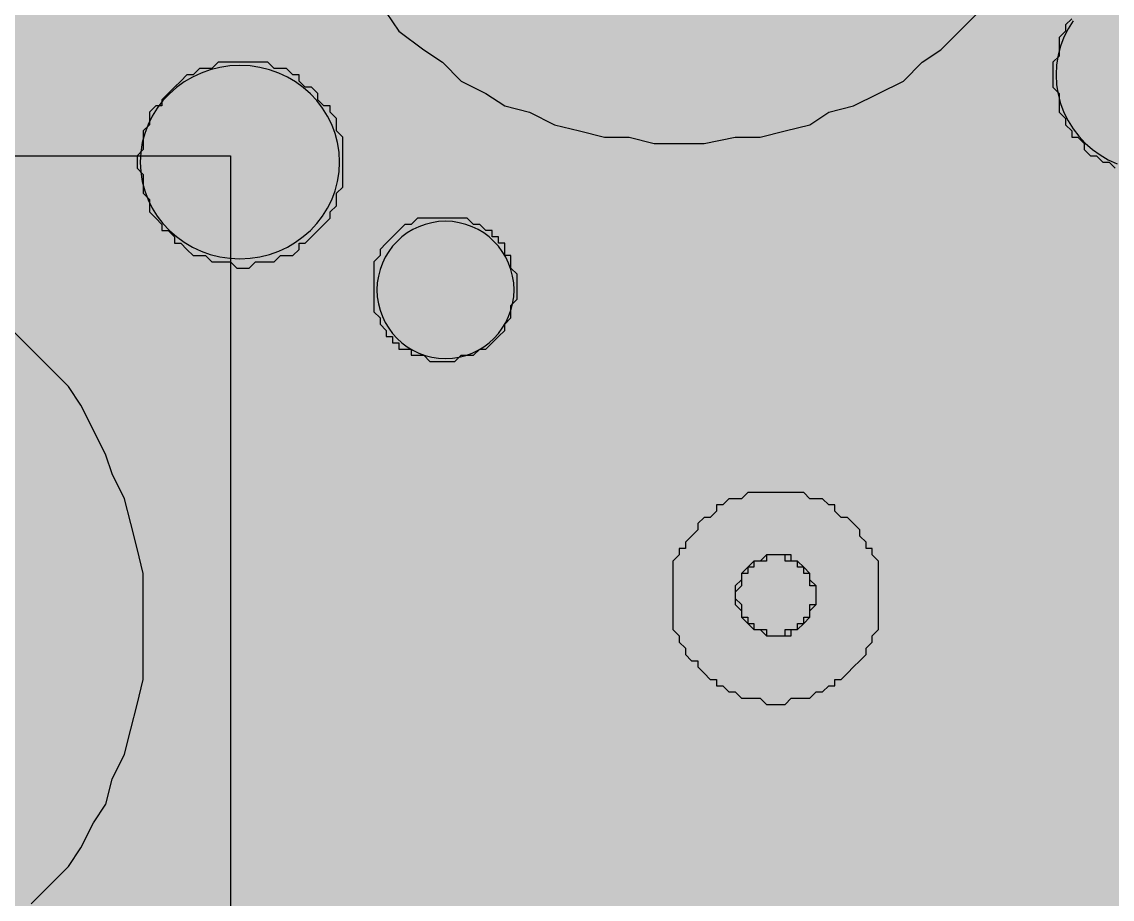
# Model space of a CAD drawing. Extents: x 0 to 810, y -8 to 614.
# Drawn here: x 78.3 to 99.3, y 245.21 to 262.1 of the extents above; entities that cross this region are included whole.
import ezdxf

# ---------------------------------------------------------------- set-up
doc = ezdxf.new("R2010")
doc.units = 0
doc.header["$MEASUREMENT"] = 0
doc.layers.add('Line', color=1, linetype='CONTINUOUS')
doc.layers.add('Poly', color=3, linetype='CONTINUOUS')

msp = doc.modelspace()

# ---------------------------------------------------------------- hatches: boundary and pattern name
at = {"layer": 'Poly', "true_color": 0xffffff}
for points in [[(118.92, 276.92), (118.92, 190.28), (63.96, 190.28)], [(118.92, 276.92), (63.96, 190.28), (63.96, 276.92)], [(98.88, 267.68), (98.88, 268.16), (98.76, 268.64), (98.76, 269.12), (98.64, 269.6), (98.52, 270.08), (98.28, 270.56), (98.16, 271.04), (97.92, 271.4), (97.68, 271.88), (97.32, 272.24), (97.08, 272.72), (96.72, 273.08), (96.36, 273.44), (96, 273.68), (95.64, 274.04), (95.28, 274.28), (94.8, 274.52), (94.32, 274.76), (93.84, 275), (93.48, 275.12), (93, 275.24), (92.52, 275.36), (92.04, 275.48), (91.44, 275.48), (90.96, 275.48), (90.48, 275.48), (90, 275.48), (89.52, 275.36), (89.04, 275.24), (88.56, 275.12), (88.08, 275), (87.6, 274.76), (87.24, 274.52), (86.76, 274.28), (86.4, 274.04), (86.04, 273.68), (85.56, 273.44), (85.32, 273.08), (84.96, 272.72), (84.6, 272.24), (84.36, 271.88), (84.12, 271.4), (83.88, 271.04), (83.64, 270.56), (83.52, 270.08), (83.4, 269.6), (83.28, 269.12), (83.16, 268.64), (83.16, 268.16), (83.16, 267.68), (83.16, 267.2), (83.16, 266.72), (83.28, 266.12), (83.4, 265.64), (83.52, 265.16), (83.64, 264.8), (83.88, 264.32), (84.12, 263.84), (84.36, 263.48), (84.6, 263), (84.96, 262.64), (85.32, 262.28), (85.56, 261.92), (86.04, 261.56), (86.4, 261.32), (86.76, 260.96), (87.24, 260.72), (87.6, 260.48), (88.08, 260.36), (88.56, 260.12), (89.04, 260), (89.52, 259.88), (90, 259.88), (90.48, 259.76), (90.96, 259.76), (91.44, 259.76), (92.04, 259.88), (92.52, 259.88), (93, 260), (93.48, 260.12), (93.84, 260.36), (94.32, 260.48), (94.8, 260.72), (95.28, 260.96), (95.64, 261.32), (96, 261.56), (96.36, 261.92), (96.72, 262.28), (97.08, 262.64), (97.32, 263), (97.68, 263.48), (97.92, 263.84), (98.16, 264.32), (98.28, 264.8), (98.52, 265.16), (98.64, 265.64), (98.76, 266.12), (98.76, 266.72), (98.88, 267.2)], [(98.16, 261.08), (98.16, 260.96), (98.16, 260.84), (98.28, 260.72), (98.28, 260.6), (98.28, 260.48), (98.28, 260.36), (98.4, 260.24), (98.4, 260.12), (98.52, 260), (98.52, 259.88), (98.64, 259.88), (98.76, 259.76), (98.76, 259.64), (98.88, 259.52), (99, 259.52), (99.12, 259.4), (99.24, 259.4), (99.36, 259.28), (99.48, 259.28), (99.6, 259.16), (99.72, 259.16), (99.84, 259.16), (99.96, 259.16), (100.08, 259.16), (100.2, 259.16), (100.32, 259.16), (100.44, 259.16), (100.56, 259.16), (100.68, 259.16), (100.8, 259.16), (100.92, 259.28), (101.04, 259.28), (101.16, 259.4), (101.28, 259.52), (101.4, 259.52), (101.52, 259.64), (101.64, 259.76), (101.64, 259.88), (101.76, 259.88), (101.88, 260), (101.88, 260.12), (102, 260.24), (102, 260.36), (102, 260.48), (102.12, 260.6), (102.12, 260.72), (102.12, 260.84), (102.12, 260.96), (102.12, 261.08), (102.12, 261.2), (102.12, 261.32), (102.12, 261.44), (102.12, 261.56), (102, 261.68), (102, 261.8), (102, 261.92), (101.88, 262.04), (101.88, 262.16), (101.76, 262.28), (101.64, 262.28), (101.64, 262.4), (101.52, 262.52), (101.4, 262.64), (101.28, 262.64), (101.16, 262.76), (101.04, 262.88), (100.92, 262.88), (100.8, 263), (100.68, 263), (100.56, 263), (100.44, 263), (100.32, 263), (100.2, 263), (100.08, 263), (99.96, 263), (99.84, 263), (99.72, 263), (99.6, 263), (99.48, 262.88), (99.36, 262.88), (99.24, 262.76), (99.12, 262.76), (99, 262.64), (98.88, 262.64), (98.76, 262.52), (98.76, 262.4), (98.64, 262.28), (98.52, 262.28), (98.52, 262.16), (98.4, 262.04), (98.4, 261.92), (98.28, 261.8), (98.28, 261.68), (98.28, 261.56), (98.28, 261.44), (98.16, 261.32), (98.16, 261.2)], [(80.52, 259.4), (80.52, 259.28), (80.64, 259.16), (80.64, 259.04), (80.64, 258.92), (80.64, 258.8), (80.76, 258.68), (80.76, 258.56), (80.76, 258.44), (80.88, 258.32), (81, 258.2), (81, 258.08), (81.12, 258.08), (81.24, 257.96), (81.24, 257.84), (81.36, 257.84), (81.48, 257.72), (81.6, 257.6), (81.72, 257.6), (81.84, 257.6), (81.96, 257.48), (82.08, 257.48), (82.2, 257.48), (82.32, 257.48), (82.44, 257.36), (82.56, 257.36), (82.68, 257.36), (82.8, 257.48), (82.92, 257.48), (83.04, 257.48), (83.16, 257.48), (83.28, 257.6), (83.4, 257.6), (83.52, 257.6), (83.64, 257.72), (83.64, 257.84), (83.76, 257.84), (83.88, 257.96), (84, 258.08), (84.12, 258.2), (84.24, 258.32), (84.24, 258.44), (84.36, 258.56), (84.36, 258.68), (84.36, 258.8), (84.48, 258.92), (84.48, 259.04), (84.48, 259.16), (84.48, 259.28), (84.48, 259.4), (84.48, 259.52), (84.48, 259.64), (84.48, 259.76), (84.48, 259.88), (84.36, 260), (84.36, 260.12), (84.36, 260.24), (84.24, 260.36), (84.24, 260.48), (84.12, 260.48), (84, 260.6), (84, 260.72), (83.88, 260.84), (83.76, 260.84), (83.64, 260.96), (83.64, 261.08), (83.52, 261.08), (83.4, 261.2), (83.28, 261.2), (83.16, 261.2), (83.04, 261.32), (82.92, 261.32), (82.8, 261.32), (82.68, 261.32), (82.56, 261.32), (82.44, 261.32), (82.32, 261.32), (82.2, 261.32), (82.08, 261.32), (81.96, 261.2), (81.84, 261.2), (81.72, 261.2), (81.6, 261.08), (81.48, 261.08), (81.36, 260.96), (81.24, 260.84), (81.12, 260.72), (81, 260.6), (81, 260.48), (80.88, 260.48), (80.76, 260.36), (80.76, 260.24), (80.76, 260.12), (80.64, 260), (80.64, 259.88), (80.64, 259.76), (80.64, 259.64), (80.52, 259.52)], [(58.92, 240.32), (58.92, 259.52), (82.32, 259.52)], [(58.92, 240.32), (82.32, 259.52), (82.32, 240.32)], [(80.64, 250.4), (80.64, 251), (80.64, 251.48), (80.52, 251.96), (80.4, 252.44), (80.28, 252.92), (80.04, 253.4), (79.92, 253.76), (79.68, 254.24), (79.44, 254.72), (79.2, 255.08), (78.84, 255.44), (78.48, 255.8), (78.12, 256.16), (77.76, 256.52), (77.4, 256.88), (77.04, 257.12), (76.56, 257.36), (76.08, 257.6), (75.72, 257.72), (75.24, 257.96), (74.76, 258.08), (74.28, 258.2), (73.8, 258.32), (73.32, 258.32), (72.72, 258.32), (72.24, 258.32), (71.76, 258.32), (71.28, 258.2), (70.8, 258.08), (70.32, 257.96), (69.84, 257.72), (69.48, 257.6), (69, 257.36), (68.52, 257.12), (68.16, 256.88), (67.8, 256.52), (67.44, 256.16), (67.08, 255.8), (66.72, 255.44), (66.36, 255.08), (66.12, 254.72), (65.88, 254.24), (65.64, 253.76), (65.4, 253.4), (65.28, 252.92), (65.16, 252.44), (65.04, 251.96), (64.92, 251.48), (64.92, 251), (64.92, 250.4), (64.92, 249.92), (64.92, 249.44), (65.04, 248.96), (65.16, 248.48), (65.28, 248), (65.4, 247.52), (65.64, 247.04), (65.88, 246.68), (66.12, 246.2), (66.36, 245.84), (66.72, 245.48), (67.08, 245.12), (67.44, 244.76), (67.8, 244.4), (68.16, 244.04), (68.52, 243.8), (69, 243.56), (69.48, 243.32), (69.84, 243.08), (70.32, 242.96), (70.8, 242.84), (71.28, 242.72), (71.76, 242.6), (72.24, 242.6), (72.72, 242.6), (73.32, 242.6), (73.8, 242.6), (74.28, 242.72), (74.76, 242.84), (75.24, 242.96), (75.72, 243.08), (76.08, 243.32), (76.56, 243.56), (77.04, 243.8), (77.4, 244.04), (77.76, 244.4), (78.12, 244.76), (78.48, 245.12), (78.84, 245.48), (79.2, 245.84), (79.44, 246.2), (79.68, 246.68), (79.92, 247.04), (80.04, 247.52), (80.28, 248), (80.4, 248.48), (80.52, 248.96), (80.64, 249.44), (80.64, 249.92)], [(87.84, 257), (87.84, 257.12), (87.84, 257.24), (87.72, 257.36), (87.72, 257.48), (87.72, 257.6), (87.6, 257.6), (87.6, 257.72), (87.6, 257.84), (87.48, 257.84), (87.48, 257.96), (87.36, 257.96), (87.36, 258.08), (87.24, 258.08), (87.12, 258.2), (87, 258.2), (86.88, 258.32), (86.76, 258.32), (86.64, 258.32), (86.52, 258.32), (86.4, 258.32), (86.28, 258.32), (86.16, 258.32), (86.04, 258.32), (85.92, 258.32), (85.8, 258.2), (85.68, 258.2), (85.56, 258.08), (85.44, 257.96), (85.32, 257.84), (85.2, 257.72), (85.2, 257.6), (85.08, 257.48), (85.08, 257.36), (85.08, 257.24), (85.08, 257.12), (85.08, 257), (85.08, 256.88), (85.08, 256.76), (85.08, 256.64), (85.08, 256.52), (85.2, 256.4), (85.2, 256.28), (85.32, 256.16), (85.32, 256.04), (85.44, 256.04), (85.44, 255.92), (85.56, 255.92), (85.56, 255.8), (85.68, 255.8), (85.8, 255.8), (85.8, 255.68), (85.92, 255.68), (86.04, 255.68), (86.16, 255.56), (86.28, 255.56), (86.4, 255.56), (86.52, 255.56), (86.64, 255.56), (86.76, 255.68), (86.88, 255.68), (87, 255.68), (87.12, 255.8), (87.24, 255.8), (87.36, 255.92), (87.48, 256.04), (87.6, 256.16), (87.6, 256.28), (87.72, 256.4), (87.72, 256.52), (87.72, 256.64), (87.84, 256.76), (87.84, 256.88)], [(90.84, 251), (90.84, 250.88), (90.84, 250.76), (90.84, 250.64), (90.84, 250.52), (90.84, 250.4), (90.96, 250.28), (90.96, 250.16), (91.08, 250.04), (91.08, 249.92), (91.2, 249.8), (91.32, 249.8), (91.32, 249.68), (91.44, 249.56), (91.56, 249.44), (91.68, 249.44), (91.68, 249.32), (91.8, 249.32), (91.92, 249.2), (92.04, 249.2), (92.16, 249.08), (92.28, 249.08), (92.4, 249.08), (92.52, 249.08), (92.64, 248.96), (92.88, 248.96), (93, 248.96), (93.12, 249.08), (93.24, 249.08), (93.36, 249.08), (93.48, 249.08), (93.6, 249.2), (93.72, 249.2), (93.84, 249.32), (93.96, 249.32), (93.96, 249.44), (94.08, 249.44), (94.2, 249.56), (94.32, 249.68), (94.44, 249.8), (94.56, 249.92), (94.56, 250.04), (94.68, 250.16), (94.68, 250.28), (94.8, 250.4), (94.8, 250.52), (94.8, 250.64), (94.8, 250.76), (94.8, 250.88), (94.8, 251), (94.8, 251.12), (94.8, 251.24), (94.8, 251.36), (94.8, 251.6), (94.8, 251.72), (94.68, 251.84), (94.68, 251.96), (94.56, 251.96), (94.56, 252.08), (94.44, 252.2), (94.44, 252.32), (94.32, 252.44), (94.2, 252.56), (94.08, 252.56), (93.96, 252.68), (93.96, 252.8), (93.84, 252.8), (93.72, 252.92), (93.6, 252.92), (93.48, 252.92), (93.36, 253.04), (93.24, 253.04), (93.12, 253.04), (93, 253.04), (92.88, 253.04), (92.64, 253.04), (92.52, 253.04), (92.4, 253.04), (92.28, 253.04), (92.16, 252.92), (92.04, 252.92), (91.92, 252.92), (91.8, 252.8), (91.68, 252.8), (91.68, 252.68), (91.56, 252.56), (91.44, 252.56), (91.32, 252.44), (91.32, 252.32), (91.2, 252.2), (91.08, 252.08), (91.08, 251.96), (90.96, 251.96), (90.96, 251.84), (90.84, 251.72), (90.84, 251.6), (90.84, 251.36), (90.84, 251.24), (90.84, 251.12)], [(92.04, 251), (92.04, 250.88), (92.16, 250.76), (92.16, 250.64), (92.28, 250.52), (92.4, 250.4), (92.52, 250.4), (92.64, 250.28), (92.76, 250.28), (92.88, 250.28), (93, 250.28), (93.12, 250.28), (93.12, 250.4), (93.24, 250.4), (93.36, 250.52), (93.48, 250.64), (93.48, 250.76), (93.6, 250.88), (93.6, 251), (93.6, 251.12), (93.6, 251.24), (93.48, 251.36), (93.48, 251.48), (93.36, 251.6), (93.24, 251.72), (93.12, 251.72), (93.12, 251.84), (93, 251.84), (92.88, 251.84), (92.76, 251.84), (92.64, 251.84), (92.52, 251.72), (92.4, 251.72), (92.28, 251.6), (92.16, 251.48), (92.16, 251.36), (92.04, 251.24), (92.04, 251.12)], [(92.04, 251), (92.16, 250.88), (92.16, 250.76), (92.16, 250.64), (92.28, 250.64), (92.28, 250.52), (92.4, 250.52), (92.4, 250.4), (92.52, 250.4), (92.64, 250.4), (92.64, 250.28), (92.76, 250.28), (92.88, 250.28), (93, 250.28), (93, 250.4), (93.12, 250.4), (93.24, 250.4), (93.24, 250.52), (93.36, 250.52), (93.36, 250.64), (93.48, 250.64), (93.48, 250.76), (93.48, 250.88), (93.6, 250.88), (93.6, 251), (93.6, 251.12), (93.6, 251.24), (93.48, 251.24), (93.48, 251.36), (93.48, 251.48), (93.36, 251.48), (93.36, 251.6), (93.24, 251.6), (93.24, 251.72), (93.12, 251.72), (93, 251.72), (93, 251.84), (92.88, 251.84), (92.76, 251.84), (92.64, 251.84), (92.64, 251.72), (92.52, 251.72), (92.4, 251.72), (92.4, 251.6), (92.28, 251.6), (92.28, 251.48), (92.16, 251.48), (92.16, 251.36), (92.16, 251.24), (92.04, 251.12)]]:
    msp.add_hatch(color=7, dxfattribs=at).paths.add_polyline_path(points, flags=0)

# ---------------------------------------------------------------- linework, layer by layer
at = {"layer": 'Line', "color": 178, "true_color": 0x000000}
for p, q in [((85.32, 262.28), (85.56, 261.92)), ((96.36, 261.92), (96.72, 262.28)), ((98.52, 262.16), (98.4, 262.04)), ((85.56, 261.92), (86.04, 261.56)), ((96, 261.56), (96.36, 261.92)), ((98.4, 261.92), (98.28, 261.8)), ((98.4, 262.04), (98.4, 261.92)), ((98.28, 261.8), (98.28, 261.68)), ((98.28, 261.68), (98.28, 261.56)), ((86.04, 261.56), (86.4, 261.32)), ((95.64, 261.32), (96, 261.56)), ((98.28, 261.56), (98.28, 261.44)), ((82.08, 261.32), (81.96, 261.2)), ((82.2, 261.32), (82.08, 261.32)), ((82.32, 261.32), (82.2, 261.32)), ((82.44, 261.32), (82.32, 261.32)), ((82.56, 261.32), (82.44, 261.32)), ((82.68, 261.32), (82.56, 261.32)), ((82.8, 261.32), (82.68, 261.32)), ((82.92, 261.32), (82.8, 261.32)), ((83.04, 261.32), (82.92, 261.32)), ((83.16, 261.2), (83.04, 261.32)), ((86.4, 261.32), (86.76, 260.96)), ((95.28, 260.96), (95.64, 261.32)), ((98.28, 261.44), (98.16, 261.32)), ((98.16, 261.32), (98.16, 261.2)), ((81.48, 261.08), (81.36, 260.96)), ((81.6, 261.08), (81.48, 261.08)), ((81.72, 261.2), (81.6, 261.08)), ((81.84, 261.2), (81.72, 261.2)), ((81.96, 261.2), (81.84, 261.2)), ((83.28, 261.2), (83.16, 261.2)), ((83.4, 261.2), (83.28, 261.2)), ((83.52, 261.08), (83.4, 261.2)), ((83.64, 261.08), (83.52, 261.08)), ((83.64, 260.96), (83.64, 261.08)), ((98.16, 261.2), (98.16, 261.08)), ((98.16, 261.08), (98.16, 260.96)), ((81.24, 260.84), (81.12, 260.72)), ((81.36, 260.96), (81.24, 260.84)), ((81.24, 260.84), (81.24, 260.83988)), ((83.76, 260.84), (83.64, 260.96)), ((83.88, 260.84), (83.76, 260.84)), ((84, 260.72), (83.88, 260.84)), ((86.76, 260.96), (87.24, 260.72)), ((94.8, 260.72), (95.28, 260.96)), ((98.16, 260.96), (98.16, 260.84)), ((98.16, 260.84), (98.28, 260.72)), ((81.12, 260.72), (81, 260.6)), ((84, 260.6), (84, 260.72)), ((87.24, 260.72), (87.6, 260.48)), ((94.32, 260.48), (94.8, 260.72)), ((98.28, 260.72), (98.28, 260.6)), ((80.88, 260.48), (80.76, 260.36)), ((81, 260.48), (80.88, 260.48)), ((81, 260.6), (81, 260.48)), ((84.12, 260.48), (84, 260.6)), ((84.24, 260.48), (84.12, 260.48)), ((84.24, 260.36), (84.24, 260.48)), ((87.6, 260.48), (88.08, 260.36)), ((93.84, 260.36), (94.32, 260.48)), ((98.28, 260.6), (98.28, 260.48)), ((98.28, 260.48), (98.28, 260.36)), ((80.76, 260.36), (80.76, 260.24)), ((80.76, 260.24), (80.76, 260.12)), ((84.36, 260.24), (84.24, 260.36)), ((84.36, 260.12), (84.36, 260.24)), ((88.08, 260.36), (88.56, 260.12)), ((93.48, 260.12), (93.84, 260.36)), ((98.28, 260.36), (98.4, 260.24)), ((98.4, 260.24), (98.4, 260.12)), ((80.76, 260.12), (80.64, 260)), ((80.64, 260), (80.64, 259.88)), ((84.36, 260), (84.36, 260.12)), ((84.48, 259.88), (84.36, 260)), ((88.56, 260.12), (89.04, 260)), ((89.04, 260), (89.52, 259.88)), ((92.52, 259.88), (93, 260)), ((93, 260), (93.48, 260.12)), ((98.4, 260.12), (98.52, 260)), ((98.52, 260), (98.52, 259.88)), ((80.64, 259.88), (80.64, 259.76)), ((84.48, 259.76), (84.48, 259.88)), ((89.52, 259.88), (90, 259.88)), ((90, 259.88), (90.48, 259.76)), ((91.44, 259.76), (92.04, 259.88)), ((92.04, 259.88), (92.52, 259.88)), ((98.52, 259.88), (98.64, 259.88)), ((98.64, 259.88), (98.76, 259.76)), ((80.64, 259.64), (80.52, 259.52)), ((80.64, 259.76), (80.64, 259.64)), ((84.48, 259.64), (84.48, 259.76)), ((84.48, 259.52), (84.48, 259.64)), ((90.48, 259.76), (90.96, 259.76)), ((90.96, 259.76), (91.44, 259.76)), ((98.76, 259.76), (98.76, 259.64)), ((98.76, 259.64), (98.88, 259.52)), ((58.92, 259.52), (82.32, 259.52)), ((80.52, 259.52), (80.52, 259.4)), ((80.52, 259.4), (80.52, 259.28)), ((82.32, 259.52), (82.32, 240.32)), ((84.48, 259.4), (84.48, 259.52)), ((84.48, 259.28), (84.48, 259.4)), ((98.88, 259.52), (99, 259.52)), ((99, 259.52), (99.12, 259.4)), ((99.12, 259.4), (99.24, 259.4)), ((99.24, 259.4), (99.36, 259.28)), ((80.52, 259.28), (80.64, 259.16)), ((80.64, 259.16), (80.64, 259.04)), ((84.48, 259.16), (84.48, 259.28)), ((84.48, 259.04), (84.48, 259.16)), ((80.64, 259.04), (80.64, 258.92)), ((84.48, 258.92), (84.48, 259.04)), ((80.64, 258.92), (80.64, 258.8)), ((80.64, 258.8), (80.76, 258.68)), ((84.36, 258.8), (84.48, 258.92)), ((84.36, 258.68), (84.36, 258.8)), ((80.76, 258.68), (80.76, 258.56)), ((80.76, 258.56), (80.76, 258.44)), ((84.24, 258.44), (84.36, 258.56)), ((84.36, 258.56), (84.36, 258.68)), ((80.76, 258.44), (80.88, 258.32)), ((80.88, 258.32), (81, 258.2)), ((84.12, 258.2), (84.24, 258.32)), ((84.24, 258.32), (84.24, 258.44)), ((85.92, 258.32), (85.8, 258.2)), ((86.04, 258.32), (85.92, 258.32)), ((86.16, 258.32), (86.04, 258.32)), ((86.04, 258.32), (86.04, 258.31988)), ((86.28, 258.32), (86.16, 258.32)), ((86.4, 258.32), (86.28, 258.32)), ((86.28, 258.32), (86.28, 258.31988)), ((86.52, 258.32), (86.4, 258.32)), ((86.64, 258.32), (86.52, 258.32)), ((86.76, 258.32), (86.64, 258.32)), ((86.64, 258.32), (86.64, 258.31988)), ((86.88, 258.32), (86.76, 258.32)), ((87, 258.2), (86.88, 258.32)), ((86.88, 258.32), (86.88, 258.31988)), ((81, 258.2), (81, 258.08)), ((84, 258.08), (84.12, 258.2)), ((85.68, 258.2), (85.56, 258.08)), ((85.8, 258.2), (85.68, 258.2)), ((85.8, 258.2), (85.8, 258.19988)), ((87.12, 258.2), (87, 258.2)), ((87.24, 258.08), (87.12, 258.2)), ((87.12, 258.2), (87.12, 258.19988)), ((81, 258.08), (81.12, 258.08)), ((81.12, 258.08), (81.24, 257.96)), ((81.24, 257.96), (81.24, 257.84)), ((83.76, 257.84), (83.88, 257.96)), ((83.88, 257.96), (84, 258.08)), ((84, 258.08), (84, 258.07988)), ((85.44, 257.96), (85.32, 257.84)), ((85.56, 258.08), (85.44, 257.96)), ((85.44, 257.96), (85.44, 257.95988)), ((85.56, 258.08), (85.56, 258.07988)), ((87.36, 258.08), (87.24, 258.08)), ((87.36, 257.96), (87.36, 258.08)), ((87.48, 257.96), (87.36, 257.96)), ((87.48, 257.84), (87.48, 257.96)), ((81.24, 257.84), (81.36, 257.84)), ((81.36, 257.84), (81.48, 257.72)), ((81.48, 257.72), (81.6, 257.6)), ((83.52, 257.6), (83.64, 257.72)), ((83.64, 257.72), (83.64, 257.84)), ((83.64, 257.84), (83.76, 257.84)), ((85.32, 257.84), (85.2, 257.72)), ((85.2, 257.72), (85.2, 257.6)), ((85.32, 257.84), (85.32, 257.83988)), ((87.6, 257.84), (87.48, 257.84)), ((87.6, 257.72), (87.6, 257.84)), ((87.6, 257.6), (87.6, 257.72)), ((81.6, 257.6), (81.72, 257.6)), ((81.72, 257.6), (81.84, 257.6)), ((81.84, 257.6), (81.96, 257.48)), ((81.96, 257.48), (82.08, 257.48)), ((82.08, 257.48), (82.2, 257.48)), ((82.2, 257.48), (82.32, 257.48)), ((82.32, 257.48), (82.44, 257.36)), ((82.68, 257.36), (82.8, 257.48)), ((82.8, 257.48), (82.92, 257.48)), ((82.92, 257.48), (83.04, 257.48)), ((83.04, 257.48), (83.16, 257.48)), ((83.16, 257.48), (83.28, 257.6)), ((83.28, 257.6), (83.4, 257.6)), ((83.4, 257.6), (83.52, 257.6)), ((85.2, 257.6), (85.08, 257.48)), ((85.08, 257.48), (85.08, 257.36)), ((85.2, 257.6), (85.2, 257.59988)), ((87.72, 257.6), (87.6, 257.6)), ((87.72, 257.48), (87.72, 257.6)), ((87.72, 257.36), (87.72, 257.48)), ((82.44, 257.36), (82.56, 257.36)), ((82.56, 257.36), (82.68, 257.36)), ((85.08, 257.36), (85.08, 257.35988)), ((85.08, 257.36), (85.08, 257.24)), ((87.84, 257.24), (87.72, 257.36)), ((87.72, 257.36), (87.72, 257.35988)), ((85.08, 257.24), (85.08, 257.12)), ((85.08, 257.12), (85.08, 257.11988)), ((85.08, 257.12), (85.08, 257)), ((87.84, 257.12), (87.84, 257.24)), ((87.84, 257), (87.84, 257.12)), ((87.84, 257.12), (87.84, 257.11988)), ((85.08, 257), (85.08, 256.88)), ((85.08, 256.88), (85.08, 256.76)), ((87.84, 256.88), (87.84, 257)), ((87.84, 256.76), (87.84, 256.88)), ((85.08, 256.76), (85.08, 256.75988)), ((85.08, 256.76), (85.08, 256.64)), ((85.08, 256.64), (85.08, 256.52)), ((87.72, 256.64), (87.84, 256.76)), ((87.72, 256.52), (87.72, 256.64)), ((87.84, 256.76), (87.84, 256.75988)), ((85.08, 256.52), (85.08, 256.51988)), ((85.08, 256.52), (85.2, 256.4)), ((87.72, 256.4), (87.72, 256.52)), ((87.72, 256.52), (87.72, 256.51988)), ((85.2, 256.4), (85.2, 256.28)), ((85.2, 256.28), (85.2, 256.27988)), ((85.2, 256.28), (85.32, 256.16)), ((87.6, 256.28), (87.72, 256.4)), ((87.6, 256.16), (87.6, 256.28)), ((87.6, 256.28), (87.6, 256.27988)), ((78.48, 255.8), (78.12, 256.16)), ((85.32, 256.16), (85.32, 256.04)), ((85.32, 256.04), (85.44, 256.04)), ((85.44, 256.04), (85.44, 255.92)), ((87.36, 255.92), (87.48, 256.04)), ((87.48, 256.04), (87.6, 256.16)), ((87.48, 256.04), (87.48, 256.03988)), ((78.84, 255.44), (78.48, 255.8)), ((85.44, 255.92), (85.56, 255.92)), ((85.56, 255.92), (85.56, 255.8)), ((85.56, 255.8), (85.68, 255.8)), ((85.68, 255.8), (85.8, 255.8)), ((85.8, 255.8), (85.8, 255.68)), ((87, 255.68), (87.12, 255.8)), ((87.12, 255.8), (87.12, 255.79988)), ((87.12, 255.8), (87.24, 255.8)), ((87.24, 255.8), (87.36, 255.92)), ((87.36, 255.92), (87.36, 255.91988)), ((85.8, 255.68), (85.92, 255.68)), ((85.92, 255.68), (86.04, 255.68)), ((86.04, 255.68), (86.04, 255.67988)), ((86.04, 255.68), (86.16, 255.56)), ((86.64, 255.56), (86.76, 255.68)), ((86.76, 255.68), (86.88, 255.68)), ((86.88, 255.68), (86.88, 255.67988)), ((86.88, 255.68), (87, 255.68)), ((79.2, 255.08), (78.84, 255.44)), ((86.16, 255.56), (86.28, 255.56)), ((86.28, 255.56), (86.28, 255.55988)), ((86.28, 255.56), (86.4, 255.56)), ((86.4, 255.56), (86.52, 255.56)), ((86.52, 255.56), (86.64, 255.56)), ((86.64, 255.56), (86.64, 255.55988)), ((79.44, 254.72), (79.2, 255.08)), ((79.68, 254.24), (79.44, 254.72)), ((79.92, 253.76), (79.68, 254.24)), ((80.04, 253.4), (79.92, 253.76)), ((80.28, 252.92), (80.04, 253.4)), ((80.4, 252.44), (80.28, 252.92)), ((91.92, 252.92), (91.8, 252.8)), ((92.04, 252.92), (91.92, 252.92)), ((92.16, 252.92), (92.04, 252.92)), ((92.28, 253.04), (92.16, 252.92)), ((92.4, 253.04), (92.28, 253.04)), ((92.52, 253.04), (92.4, 253.04)), ((92.64, 253.04), (92.52, 253.04)), ((92.88, 253.04), (92.64, 253.04)), ((93, 253.04), (92.88, 253.04)), ((93.12, 253.04), (93, 253.04)), ((93.24, 253.04), (93.12, 253.04)), ((93.36, 253.04), (93.24, 253.04)), ((93.48, 252.92), (93.36, 253.04)), ((93.6, 252.92), (93.48, 252.92)), ((93.72, 252.92), (93.6, 252.92)), ((93.84, 252.8), (93.72, 252.92)), ((91.68, 252.68), (91.56, 252.56)), ((91.8, 252.8), (91.68, 252.8)), ((91.68, 252.8), (91.68, 252.68)), ((93.96, 252.8), (93.84, 252.8)), ((93.96, 252.68), (93.96, 252.8)), ((94.08, 252.56), (93.96, 252.68)), ((80.52, 251.96), (80.4, 252.44)), ((91.44, 252.56), (91.32, 252.44)), ((91.32, 252.44), (91.32, 252.32)), ((91.56, 252.56), (91.44, 252.56)), ((94.2, 252.56), (94.08, 252.56)), ((94.32, 252.44), (94.2, 252.56)), ((94.44, 252.32), (94.32, 252.44)), ((91.32, 252.32), (91.2, 252.2)), ((94.44, 252.2), (94.44, 252.32)), ((91.2, 252.2), (91.08, 252.08)), ((91.08, 252.08), (91.08, 251.96)), ((94.56, 252.08), (94.44, 252.2)), ((94.56, 251.96), (94.56, 252.08)), ((80.64, 251.48), (80.52, 251.96)), ((90.96, 251.84), (90.84, 251.72)), ((91.08, 251.96), (90.96, 251.96)), ((90.96, 251.96), (90.96, 251.84)), ((92.64, 251.84), (92.52, 251.72)), ((92.76, 251.84), (92.64, 251.84)), ((92.64, 251.84), (92.64, 251.83988)), ((92.64, 251.84), (92.64, 251.83988)), ((92.76, 251.84), (92.64, 251.84)), ((92.64, 251.84), (92.64, 251.72)), ((92.88, 251.84), (92.76, 251.84)), ((92.76, 251.84), (92.76, 251.83988)), ((92.88, 251.84), (92.76, 251.84)), ((92.76, 251.84), (92.76, 251.83988)), ((93, 251.84), (92.88, 251.84)), ((92.88, 251.84), (92.88, 251.83988)), ((92.88, 251.84), (92.88, 251.83988)), ((93, 251.84), (92.88, 251.84)), ((92.88, 251.84), (92.88, 251.83988)), ((92.88, 251.84), (92.88, 251.83988)), ((93.12, 251.84), (93, 251.84)), ((93, 251.84), (93, 251.83988)), ((93, 251.72), (93, 251.84)), ((93.12, 251.72), (93.12, 251.84)), ((94.68, 251.96), (94.56, 251.96)), ((94.68, 251.84), (94.68, 251.96)), ((94.8, 251.72), (94.68, 251.84)), ((90.84, 251.72), (90.84, 251.6)), ((90.84, 251.6), (90.84, 251.36)), ((92.28, 251.6), (92.16, 251.48)), ((92.4, 251.72), (92.28, 251.6)), ((92.28, 251.6), (92.28, 251.59988)), ((92.28, 251.6), (92.28, 251.59988)), ((92.28, 251.6), (92.28, 251.59988)), ((92.4, 251.6), (92.28, 251.6)), ((92.28, 251.6), (92.28, 251.59988)), ((92.28, 251.6), (92.28, 251.48)), ((92.52, 251.72), (92.4, 251.72)), ((92.4, 251.72), (92.4, 251.71988)), ((92.4, 251.72), (92.4, 251.71988)), ((92.52, 251.72), (92.4, 251.72)), ((92.4, 251.72), (92.4, 251.6)), ((92.4, 251.6), (92.4, 251.59988)), ((92.52, 251.72), (92.52, 251.71988)), ((92.64, 251.72), (92.52, 251.72)), ((92.52, 251.72), (92.52, 251.71988)), ((92.52, 251.72), (92.52, 251.71988)), ((92.64, 251.72), (92.64, 251.71988)), ((93.12, 251.72), (93, 251.72)), ((93, 251.72), (93, 251.71988)), ((93.24, 251.72), (93.12, 251.72)), ((93.12, 251.72), (93.12, 251.71988)), ((93.24, 251.72), (93.12, 251.72)), ((93.12, 251.72), (93.12, 251.71988)), ((93.36, 251.6), (93.24, 251.72)), ((93.24, 251.72), (93.24, 251.71988)), ((93.24, 251.72), (93.24, 251.71988)), ((93.24, 251.6), (93.24, 251.72)), ((93.24, 251.72), (93.24, 251.71988)), ((93.36, 251.6), (93.24, 251.6)), ((93.24, 251.6), (93.24, 251.59988)), ((93.48, 251.48), (93.36, 251.6)), ((93.36, 251.6), (93.36, 251.59988)), ((93.36, 251.6), (93.36, 251.59988)), ((93.36, 251.6), (93.36, 251.59988)), ((93.36, 251.48), (93.36, 251.6)), ((93.36, 251.6), (93.36, 251.59988)), ((94.8, 251.6), (94.8, 251.72)), ((94.8, 251.36), (94.8, 251.6)), ((80.64, 251), (80.64, 251.48)), ((92.16, 251.48), (92.16, 251.47988)), ((92.16, 251.48), (92.16, 251.47988)), ((92.16, 251.48), (92.16, 251.36)), ((92.28, 251.48), (92.16, 251.48)), ((92.16, 251.48), (92.16, 251.36)), ((92.28, 251.48), (92.28, 251.47988)), ((93.48, 251.48), (93.36, 251.48)), ((93.48, 251.36), (93.48, 251.48)), ((93.48, 251.48), (93.48, 251.47988)), ((93.48, 251.48), (93.48, 251.47988)), ((93.48, 251.36), (93.48, 251.48)), ((93.48, 251.48), (93.48, 251.47988)), ((90.84, 251.36), (90.84, 251.24)), ((90.84, 251.24), (90.84, 251.12)), ((92.16, 251.36), (92.04, 251.24)), ((92.04, 251.24), (92.04, 251.23988)), ((92.04, 251.24), (92.04, 251.23988)), ((92.04, 251.24), (92.04, 251.12)), ((92.16, 251.24), (92.04, 251.12)), ((92.16, 251.36), (92.16, 251.35988)), ((92.16, 251.36), (92.16, 251.35988)), ((92.16, 251.36), (92.16, 251.35988)), ((92.16, 251.36), (92.16, 251.24)), ((92.16, 251.24), (92.16, 251.23988)), ((92.16, 251.24), (92.16, 251.23988)), ((93.6, 251.24), (93.48, 251.36)), ((93.48, 251.36), (93.48, 251.35988)), ((93.48, 251.24), (93.48, 251.36)), ((93.48, 251.36), (93.48, 251.35988)), ((93.48, 251.36), (93.48, 251.35988)), ((93.6, 251.24), (93.48, 251.24)), ((93.6, 251.12), (93.6, 251.24)), ((93.6, 251.24), (93.6, 251.23988)), ((93.6, 251.24), (93.6, 251.23988)), ((93.6, 251.12), (93.6, 251.24)), ((93.6, 251.24), (93.6, 251.23988)), ((94.8, 251.24), (94.8, 251.36)), ((94.8, 251.12), (94.8, 251.24)), ((80.64, 250.4), (80.64, 251)), ((90.84, 251.12), (90.84, 251)), ((90.84, 251), (90.84, 250.88)), ((92.04, 251.12), (92.04, 251.11988)), ((92.04, 251.12), (92.04, 251)), ((92.04, 251.12), (92.04, 251.11988)), ((92.04, 251.12), (92.04, 251)), ((92.04, 251), (92.04, 250.99988)), ((92.04, 251), (92.04, 250.99988)), ((92.04, 251), (92.04, 250.88)), ((92.04, 251), (92.04, 250.99988)), ((92.04, 251), (92.04, 250.99988)), ((92.04, 251), (92.16, 250.88)), ((93.6, 251), (93.6, 251.12)), ((93.6, 251.12), (93.6, 251.11988)), ((93.6, 251), (93.6, 251.12)), ((93.6, 251.12), (93.6, 251.11988)), ((93.6, 250.88), (93.6, 251)), ((93.6, 251), (93.6, 250.99988)), ((93.6, 251), (93.6, 250.99988)), ((93.6, 250.88), (93.6, 251)), ((93.6, 251), (93.6, 250.99988)), ((93.6, 251), (93.6, 250.99988)), ((94.8, 251), (94.8, 251.12)), ((94.8, 250.88), (94.8, 251)), ((90.84, 250.88), (90.84, 250.76)), ((90.84, 250.76), (90.84, 250.64)), ((92.04, 250.88), (92.04, 250.87988)), ((92.04, 250.88), (92.04, 250.87988)), ((92.04, 250.88), (92.16, 250.76)), ((92.16, 250.88), (92.16, 250.87988)), ((92.16, 250.88), (92.16, 250.87988)), ((92.16, 250.88), (92.16, 250.76)), ((92.16, 250.76), (92.16, 250.75988)), ((92.16, 250.76), (92.16, 250.64)), ((92.16, 250.76), (92.16, 250.75988)), ((92.16, 250.76), (92.16, 250.75988)), ((92.16, 250.76), (92.16, 250.64)), ((93.48, 250.76), (93.6, 250.88)), ((93.48, 250.76), (93.48, 250.88)), ((93.48, 250.88), (93.6, 250.88)), ((93.48, 250.64), (93.48, 250.76)), ((93.48, 250.76), (93.48, 250.75988)), ((93.48, 250.64), (93.48, 250.76)), ((93.48, 250.76), (93.48, 250.75988)), ((93.48, 250.76), (93.48, 250.75988)), ((93.6, 250.88), (93.6, 250.87988)), ((93.6, 250.88), (93.6, 250.87988)), ((93.6, 250.88), (93.6, 250.87988)), ((94.8, 250.76), (94.8, 250.88)), ((94.8, 250.64), (94.8, 250.76)), ((90.84, 250.64), (90.84, 250.52)), ((92.16, 250.64), (92.16, 250.63988)), ((92.16, 250.64), (92.16, 250.63988)), ((92.16, 250.64), (92.28, 250.52)), ((92.16, 250.64), (92.28, 250.64)), ((92.28, 250.64), (92.28, 250.63988)), ((92.28, 250.64), (92.28, 250.52)), ((93.36, 250.52), (93.48, 250.64)), ((93.36, 250.52), (93.36, 250.64)), ((93.36, 250.64), (93.48, 250.64)), ((93.48, 250.64), (93.48, 250.63988)), ((93.48, 250.64), (93.48, 250.63988)), ((93.48, 250.64), (93.48, 250.63988)), ((94.8, 250.52), (94.8, 250.64)), ((80.64, 249.92), (80.64, 250.4)), ((90.84, 250.52), (90.84, 250.4)), ((90.84, 250.4), (90.96, 250.28)), ((92.28, 250.52), (92.28, 250.51988)), ((92.28, 250.52), (92.28, 250.51988)), ((92.28, 250.52), (92.28, 250.51988)), ((92.28, 250.52), (92.4, 250.4)), ((92.28, 250.52), (92.28, 250.51988)), ((92.28, 250.52), (92.4, 250.52)), ((92.4, 250.52), (92.4, 250.51988)), ((92.4, 250.52), (92.4, 250.4)), ((92.4, 250.4), (92.4, 250.39988)), ((92.4, 250.4), (92.4, 250.39988)), ((92.4, 250.4), (92.52, 250.4)), ((92.4, 250.4), (92.52, 250.4)), ((92.52, 250.4), (92.52, 250.39988)), ((92.52, 250.4), (92.64, 250.28)), ((92.52, 250.4), (92.52, 250.39988)), ((92.52, 250.4), (92.52, 250.39988)), ((92.52, 250.4), (92.64, 250.4)), ((92.64, 250.4), (92.64, 250.39988)), ((92.64, 250.4), (92.64, 250.28)), ((93, 250.28), (93, 250.4)), ((93, 250.4), (93, 250.39988)), ((93, 250.4), (93.12, 250.4)), ((93.12, 250.28), (93.12, 250.4)), ((93.12, 250.4), (93.12, 250.39988)), ((93.12, 250.4), (93.24, 250.4)), ((93.12, 250.4), (93.12, 250.39988)), ((93.12, 250.4), (93.24, 250.4)), ((93.24, 250.4), (93.36, 250.52)), ((93.24, 250.4), (93.24, 250.52)), ((93.24, 250.52), (93.24, 250.51988)), ((93.24, 250.52), (93.36, 250.52)), ((93.24, 250.4), (93.24, 250.39988)), ((93.24, 250.4), (93.24, 250.39988)), ((93.24, 250.4), (93.24, 250.39988)), ((93.36, 250.52), (93.36, 250.51988)), ((93.36, 250.52), (93.36, 250.51988)), ((93.36, 250.52), (93.36, 250.51988)), ((93.36, 250.52), (93.36, 250.51988)), ((94.68, 250.28), (94.8, 250.4)), ((94.8, 250.4), (94.8, 250.52)), ((90.96, 250.28), (90.96, 250.16)), ((90.96, 250.16), (91.08, 250.04)), ((92.64, 250.28), (92.64, 250.27988)), ((92.64, 250.28), (92.64, 250.27988)), ((92.64, 250.28), (92.76, 250.28)), ((92.64, 250.28), (92.76, 250.28)), ((92.76, 250.28), (92.76, 250.27988)), ((92.76, 250.28), (92.88, 250.28)), ((92.76, 250.28), (92.76, 250.27988)), ((92.76, 250.28), (92.88, 250.28)), ((92.88, 250.28), (92.88, 250.27988)), ((92.88, 250.28), (92.88, 250.27988)), ((92.88, 250.28), (93, 250.28)), ((92.88, 250.28), (92.88, 250.27988)), ((92.88, 250.28), (92.88, 250.27988)), ((92.88, 250.28), (93, 250.28)), ((93, 250.28), (93, 250.27988)), ((93, 250.28), (93.12, 250.28)), ((94.56, 250.04), (94.68, 250.16)), ((94.68, 250.16), (94.68, 250.28)), ((80.64, 249.44), (80.64, 249.92)), ((91.08, 250.04), (91.08, 249.92)), ((91.08, 249.92), (91.2, 249.8)), ((94.44, 249.8), (94.56, 249.92)), ((94.56, 249.92), (94.56, 250.04)), ((91.2, 249.8), (91.32, 249.8)), ((91.32, 249.8), (91.32, 249.68)), ((94.32, 249.68), (94.44, 249.8)), ((94.44, 249.8), (94.44, 249.79988)), ((91.32, 249.68), (91.44, 249.56)), ((91.44, 249.56), (91.56, 249.44)), ((94.08, 249.44), (94.2, 249.56)), ((94.2, 249.56), (94.32, 249.68)), ((80.52, 248.96), (80.64, 249.44)), ((91.56, 249.44), (91.68, 249.44)), ((91.68, 249.44), (91.68, 249.32)), ((91.68, 249.32), (91.8, 249.32)), ((91.8, 249.32), (91.92, 249.2)), ((93.72, 249.2), (93.84, 249.32)), ((93.84, 249.32), (93.96, 249.32)), ((93.96, 249.32), (93.96, 249.44)), ((93.96, 249.44), (94.08, 249.44)), ((91.92, 249.2), (92.04, 249.2)), ((92.04, 249.2), (92.16, 249.08)), ((92.16, 249.08), (92.28, 249.08)), ((92.28, 249.08), (92.4, 249.08)), ((92.4, 249.08), (92.52, 249.08)), ((92.52, 249.08), (92.64, 248.96)), ((93, 248.96), (93.12, 249.08)), ((93.12, 249.08), (93.24, 249.08)), ((93.24, 249.08), (93.36, 249.08)), ((93.36, 249.08), (93.48, 249.08)), ((93.48, 249.08), (93.6, 249.2)), ((93.6, 249.2), (93.72, 249.2)), ((80.4, 248.48), (80.52, 248.96)), ((92.64, 248.96), (92.88, 248.96)), ((92.88, 248.96), (93, 248.96)), ((80.28, 248), (80.4, 248.48)), ((80.04, 247.52), (80.28, 248)), ((79.92, 247.04), (80.04, 247.52)), ((79.68, 246.68), (79.92, 247.04)), ((79.44, 246.2), (79.68, 246.68)), ((79.2, 245.84), (79.44, 246.2)), ((78.84, 245.48), (79.2, 245.84)), ((78.48, 245.12), (78.84, 245.48))]:
    msp.add_line(p, q, dxfattribs=at)
at = {"layer": 'Poly', "color": 178, "true_color": 0x000000}
msp.add_lwpolyline([(98.547906, 262.119944), (98.451734, 261.966587), (98.370883, 261.803996), (98.306319, 261.633107), (98.259008, 261.454855), (98.229913, 261.270174), (98.22, 261.08), (98.229913, 260.889826), (98.259008, 260.705145), (98.306319, 260.526893), (98.370883, 260.356004), (98.451734, 260.193414), (98.547906, 260.040057), (98.658435, 259.896867), (98.782355, 259.764782), (98.918702, 259.644734), (99.06651, 259.537659), (99.224814, 259.444492), (99.392649, 259.366168)], dxfattribs=at)
for points in [[(82.5, 261.26), (82.303691, 261.250397), (82.113053, 261.222211), (81.929051, 261.176378), (81.752649, 261.113832), (81.584814, 261.035508), (81.42651, 260.942341), (81.278702, 260.835267), (81.142355, 260.715219), (81.018435, 260.583133), (80.907906, 260.439944), (80.811734, 260.286587), (80.730883, 260.123996), (80.666319, 259.953107), (80.619008, 259.774855), (80.589913, 259.590174), (80.58, 259.4), (80.589913, 259.209826), (80.619008, 259.025145), (80.666319, 258.846893), (80.730883, 258.676004), (80.811734, 258.513414), (80.907906, 258.360057), (81.018435, 258.216867), (81.142355, 258.084782), (81.278702, 257.964734), (81.42651, 257.857659), (81.584814, 257.764492), (81.752649, 257.686168), (81.929051, 257.623622), (82.113053, 257.577789), (82.303691, 257.549603), (82.5, 257.54), (82.696309, 257.549603), (82.886947, 257.577789), (83.070949, 257.623622), (83.247351, 257.686168), (83.415186, 257.764492), (83.57349, 257.857659), (83.721298, 257.964734), (83.857645, 258.084782), (83.981565, 258.216867), (84.092094, 258.360057), (84.188266, 258.513414), (84.269117, 258.676004), (84.333681, 258.846893), (84.380992, 259.025145), (84.410087, 259.209826), (84.42, 259.4), (84.410087, 259.590174), (84.380992, 259.774855), (84.333681, 259.953107), (84.269117, 260.123996), (84.188266, 260.286587), (84.092094, 260.439944), (83.981565, 260.583133), (83.857645, 260.715219), (83.721298, 260.835267), (83.57349, 260.942341), (83.415186, 261.035508), (83.247351, 261.113832), (83.070949, 261.176378), (82.886947, 261.222211), (82.696309, 261.250397), (82.5, 261.26)], [(86.46, 258.26), (86.325038, 258.253185), (86.193974, 258.233182), (86.067472, 258.200655), (85.946196, 258.156268), (85.83081, 258.100683), (85.721975, 258.034565), (85.620357, 257.958576), (85.526619, 257.873381), (85.441424, 257.779643), (85.365435, 257.678025), (85.299317, 257.569191), (85.243732, 257.453804), (85.199345, 257.332528), (85.166818, 257.206026), (85.146815, 257.074962), (85.14, 256.94), (85.146815, 256.805038), (85.166818, 256.673974), (85.199345, 256.547472), (85.243732, 256.426197), (85.299317, 256.31081), (85.365435, 256.201976), (85.441424, 256.100358), (85.526619, 256.006619), (85.620357, 255.921424), (85.721975, 255.845435), (85.83081, 255.779317), (85.946196, 255.723732), (86.067472, 255.679345), (86.193974, 255.646818), (86.325038, 255.626815), (86.46, 255.62), (86.594962, 255.626815), (86.726026, 255.646818), (86.852528, 255.679345), (86.973804, 255.723732), (87.08919, 255.779317), (87.198025, 255.845435), (87.299643, 255.921424), (87.393381, 256.006619), (87.478576, 256.100358), (87.554565, 256.201976), (87.620683, 256.31081), (87.676268, 256.426197), (87.720655, 256.547472), (87.753182, 256.673974), (87.773185, 256.805038), (87.78, 256.94), (87.773185, 257.074962), (87.753182, 257.206026), (87.720655, 257.332528), (87.676268, 257.453804), (87.620683, 257.569191), (87.554565, 257.678025), (87.478576, 257.779643), (87.393381, 257.873381), (87.299643, 257.958576), (87.198025, 258.034565), (87.08919, 258.100683), (86.973804, 258.156268), (86.852528, 258.200655), (86.726026, 258.233182), (86.594962, 258.253185), (86.46, 258.26)]]:
    msp.add_lwpolyline(points, close=True, dxfattribs=at)

doc.saveas('drawing.dxf')
